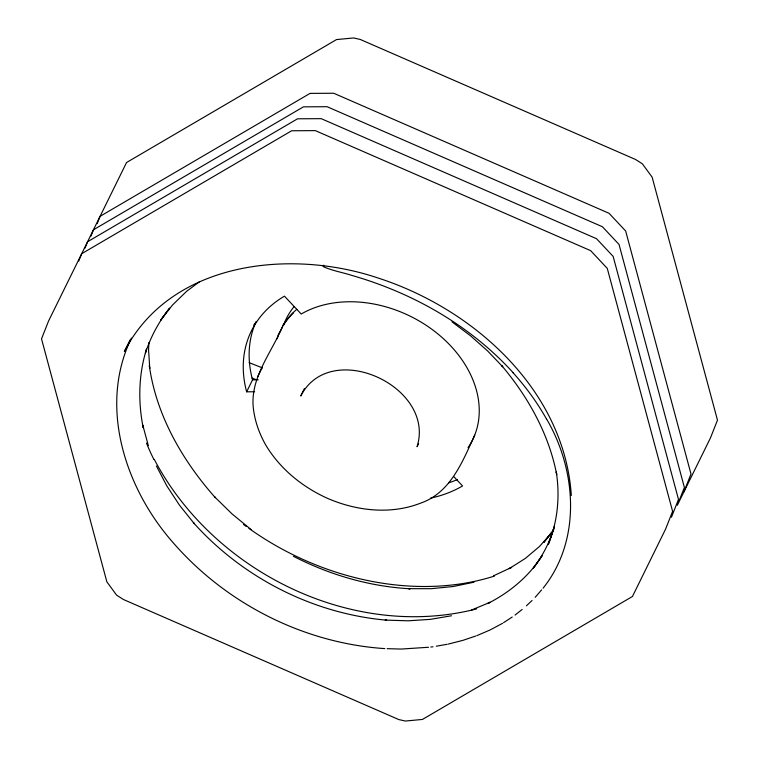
<?xml version="1.0" encoding="UTF-8"?>
<svg xmlns="http://www.w3.org/2000/svg" width="759" height="759" viewBox="0 0 759 759"><rect width="100%" height="100%" fill="white"/><g stroke="black" fill="none" stroke-linecap="round" stroke-linejoin="round"><path stroke-width="1.14" d="M148.935 342.527L148.555 349.519L149.77 368.428L149.314 365.658C156.259 415.287 182.445 460.637 215.328 497.676L214.465 496.709L231.96 513.834L251.106 529.592M554.108 527.429L548.302 544.421C557.694 521.547 560.104 496.282 556.262 471.908L556.708 474.584C548.947 434.186 528.179 396.995 501.851 365.762L502.762 366.787L487.487 350.838L470.523 335.81L452.022 321.863M296.778 309.34A110.472 83.376 26.2 0 0 283.079 325.222C271.94 352.603 248.999 378.447 253.563 409.926C255.214 422.194 259.502 433.892 265.536 444.67C279.862 468.844 302.585 487.259 328.106 498.606C356.939 510.959 390.657 514.782 420.391 503.226C450.514 492.952 462.554 461.519 474.698 435.173M277.225 338.751L278.202 334.975L282.633 326.664M554.326 526.366C550.123 541.49 542.865 555.654 533.321 568.102L542.059 555.816M78.775 261.068L81.678 253.715L291.655 130.766L315.327 130.624L590.654 250.66L607.266 268.373L672.607 511.357L665.548 529.203L632.446 596.479L422.469 719.428L405.363 721.05L398.798 719.57L123.48 599.534L116.611 595.16L106.858 581.821L41.517 338.837L48.576 320.991L126.554 162.521L336.531 39.572L353.637 37.95L360.202 39.43L635.52 159.466L642.389 163.84L652.142 177.179L717.483 420.163L710.424 438.009L677.322 505.285L684.381 487.439L619.04 244.445L602.418 226.742L327.101 106.706L303.429 106.848L93.452 229.797L90.957 236.096M85.074 248.051L87.56 241.751L297.547 118.802L321.218 118.66L596.536 238.706L613.149 256.409L678.489 499.394L671.44 517.249M97.161 223.687L100.074 216.334L310.052 93.385L333.723 93.243L609.041 213.288L625.653 230.992L690.994 473.986L683.944 491.832M131.411 338.059C98.404 405.961 124.988 487.582 172.284 541.698C225.366 603.348 303.505 643.234 384.804 648.603M130.074 339.937L124.381 351.502C170.728 261.172 290.887 248.506 378.124 278.031C473.739 308.894 564.421 390.164 571.318 495.466M254.607 391.767L246.647 391.815L252.538 379.851A136.089 102.712 26.2 0 1 256.039 321.645M304.387 388.608L300.744 396.008C330.535 337.935 435.998 386.606 417.061 446.719L418.607 443.56M257.614 376.853L262.519 367.024M553.833 529.336L543.805 542.429L551.594 532.856L539.507 546.442L525.313 558.434L509.175 568.662L511.575 567.381L493.549 575.796M543.074 588.197C581.641 540.085 576.593 470.115 546.613 419.072M542.068 555.778C528.881 576.479 509.507 592.532 487.724 603.547L490.077 602.285L471.519 610.046M166.174 312.765L160.633 320.184L172.53 304.985L186.591 291.333L199.807 281.494M167.568 310.905L169.646 308.126C158.925 321.531 150.671 336.825 145.405 353.163L146.534 349.083C138.574 374.472 137.958 401.663 143.195 427.668L142.768 425.087L148.347 445.628M535.18 597.333L541.641 589.857M526.423 605.834L532.05 600.464M515.048 615.075L522.154 609.477M503.549 622.684L512.23 617.029M502.581 623.31L490.124 629.951L476.87 635.644M323.799 265.252C322.917 265.432 322.85 266.447 323.666 266.788C332.727 270.868 342.726 272.424 352.157 275.508C413.076 293.04 470.371 325.564 513.179 372.735M475.798 636.004L462.886 640.368L448.246 644.087M476.643 608.889C352.347 640.9 213.08 571.518 154.267 459.385M473.995 582.2L453.142 586.517L431.245 588.69L408.57 588.671L410.164 588.785C369.453 586.536 329.624 574.857 293.42 556.29M436.292 646.213L447.155 644.277M451.501 615.767L430.268 619.372L408.076 620.815L385.202 620.075L386.701 620.179C312.974 613.718 242.614 577.722 193.365 522.619L194.285 523.653L179.522 505.238L166.838 485.94L156.411 465.998M428.541 647.266L401.226 649.059L387.147 648.67M430.789 647.029L433.028 646.791M252.538 379.851L258.221 379.823M249.113 362.641L262.329 367.84M252.035 378.067L256.438 379.794M453.778 476.595L462.554 485.95A136.089 102.712 26.2 0 1 430.581 498.141M283.079 325.222L283.183 325.62A110.472 83.376 26.2 0 1 293.543 312.765M255.916 322.319A69.837 52.713 26.2 0 1 253.734 325.032M283.43 325.469A110.472 83.376 26.2 0 1 294.16 306.513M246.647 391.815A136.089 102.712 26.2 0 1 284.454 296.162L301.219 314.027A110.472 83.376 26.2 0 1 436.767 333.03A110.472 83.376 26.2 0 1 468.037 447.687M457.383 479.565A136.089 102.712 26.2 0 1 448.74 482.838M494.498 576.053A241.267 182.094 26.2 0 1 248.943 528.387M246.22 526.433A241.267 182.094 26.2 0 1 243.535 524.441M153.878 459.48A241.457 192.369 24.6 0 1 146.478 443.076M513.093 372.783A241.229 172.075 26.9 0 1 546.518 419.082"/></g></svg>
